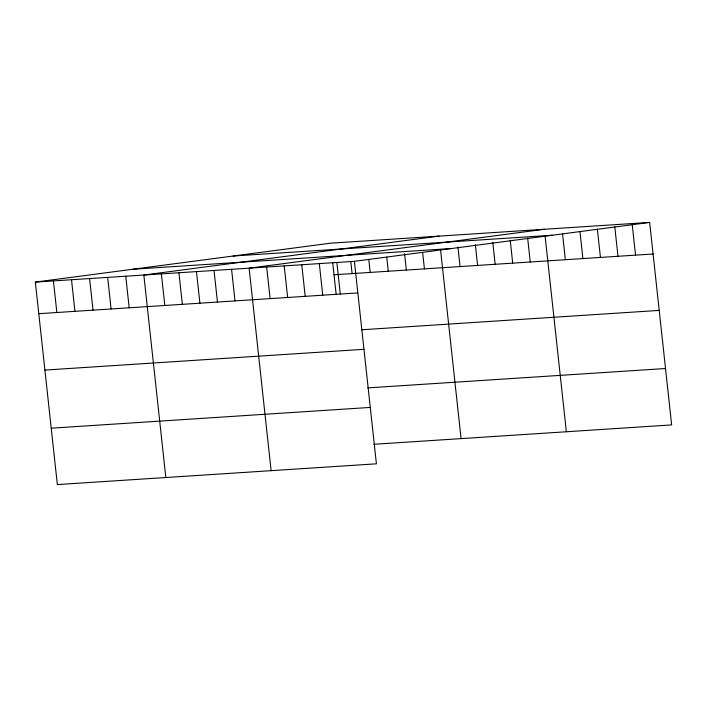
<?xml version="1.0" encoding="UTF-8"?>
<svg xmlns="http://www.w3.org/2000/svg" width="707" height="707" viewBox="0 0 707 707"><rect width="100%" height="100%" fill="white"/><g stroke="black" fill="none" stroke-linecap="round" stroke-linejoin="round"><path stroke-width="1.06" d="M35.35 282.093L354.401 261.325L376.407 463.819L57.347 484.587L35.35 282.093L330.593 243.181L649.653 222.413L671.65 424.907L373.862 444.296M439.074 236.12L143.83 275.032L165.827 477.525M544.363 229.271L249.12 268.174L271.117 470.668M354.401 261.325L649.653 222.413M233.169 256.022L552.22 235.254M132.783 269.252L451.835 248.484M334.031 274.776L653.082 254.007M38.779 313.687L357.839 292.91M361.427 329.789L659.207 310.4M44.912 370.079L363.964 349.311M367.737 387.896L665.526 368.515M51.222 428.186L370.274 407.418M632.226 224.649L635.54 255.147M614.79 226.876L617.989 256.288M597.362 229.112L600.437 257.436M579.934 231.339L582.895 258.576M562.507 233.575L565.344 259.716M545.07 235.802L566.36 431.765M527.643 238.038L530.25 262.005M510.215 240.265L512.699 263.145M492.788 242.501L495.147 264.285M475.351 244.728L477.605 265.425M457.924 246.964L460.054 266.574M440.611 250.287L461.07 438.614M422.653 252.549L424.43 268.89M404.572 253.725L406.348 270.065M386.729 257.083L388.267 271.241M368.771 259.345L370.185 272.425M350.805 261.617L352.104 273.6M336.859 262.465L340.288 294.059M332.723 262.792L336.152 294.298M319.308 263.605L322.745 295.199M301.765 264.745L305.194 296.339M284.214 265.894L287.643 297.479M266.663 267.034L270.101 298.628M231.569 269.314L234.998 300.908M214.018 270.463L217.456 302.048M196.475 271.603L199.904 303.197M178.924 272.743L182.353 304.337M161.373 273.883L164.811 305.477M125.749 276.207L129.178 307.801M107.667 277.383L111.105 308.977M89.586 278.558L93.024 310.152M71.513 279.733L74.942 311.327M53.432 280.918L56.86 312.503"/></g></svg>
